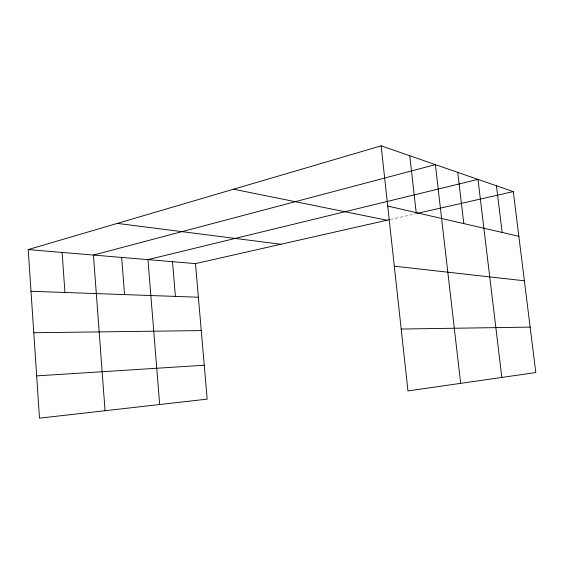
<?xml version="1.0" encoding="UTF-8"?>
<svg xmlns="http://www.w3.org/2000/svg" width="564" height="564" viewBox="0 0 564 564"><rect width="100%" height="100%" fill="white"/><g stroke="black" fill="none" stroke-linecap="round" stroke-linejoin="round"><path stroke-width="0.42" stroke-dasharray="2.82 2.11" d="M390.387 219.459L415.936 213.664"/><path stroke-width="0.85" d="M28.2 249.591L195.475 263.614L207.178 399.136L39.501 418.164L28.2 249.591L381.13 145.836L513.289 191.612L535.8 372.55L407.962 390.93L381.13 145.836M195.475 263.614L389.534 219.65M416.789 213.474L513.289 191.612M36.667 375.885L204.253 365.239M401.18 329.038L530.146 327.113M33.777 332.739L201.256 330.589M30.992 291.278L198.373 297.221M394.299 266.18L524.386 280.794M117.298 223.393L280.935 244.254M233.588 189.208L386.982 220.228M387.715 206.036L518.852 236.309M496.44 185.775L502.157 232.453M501.847 377.429L477.997 179.387L147.951 259.63L159.675 404.529M457.742 172.373L463.791 223.598M460.668 383.351L435.38 164.625L93.441 255.055L105.052 410.726M409.781 155.763L416.19 212.607M172.499 261.689L175.404 296.41M121.662 257.424L124.559 294.598M62.103 252.432L64.945 292.483"/></g></svg>
